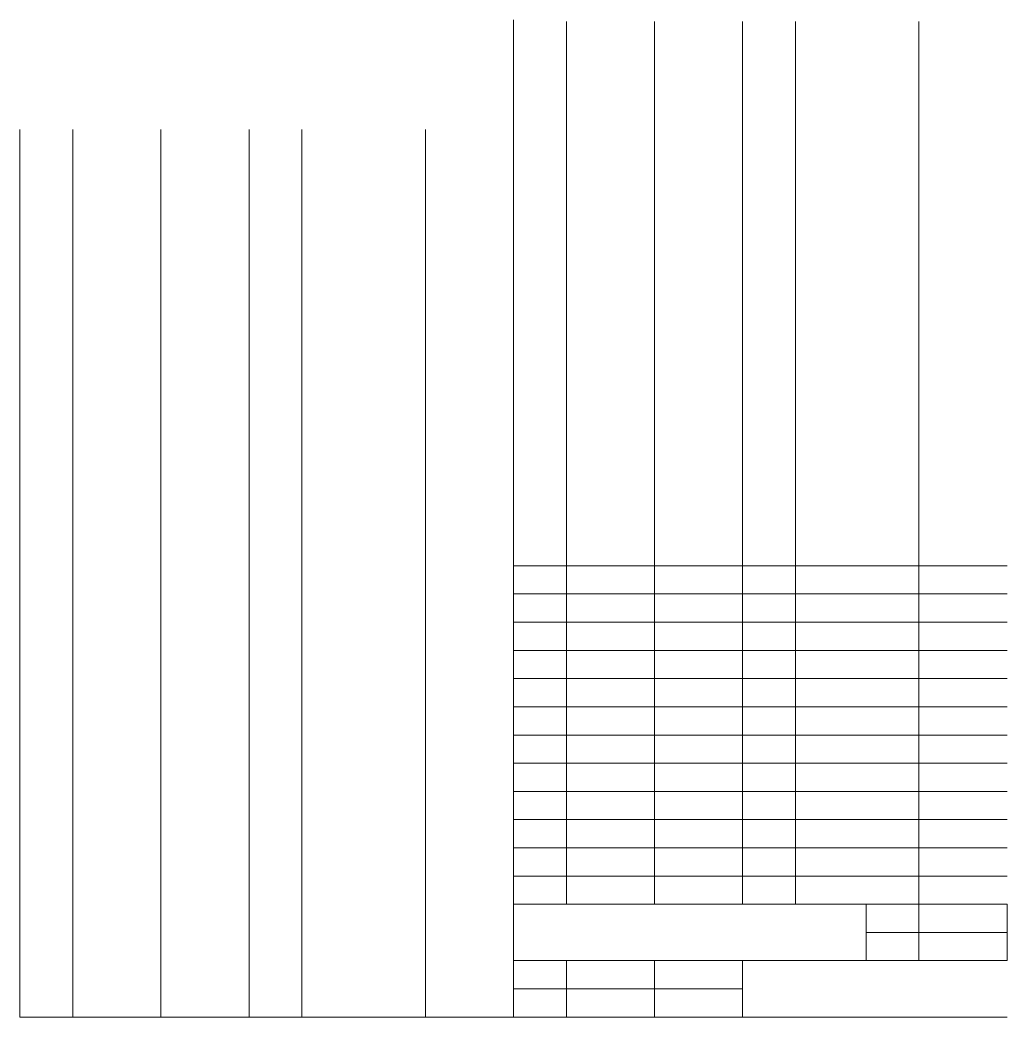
# Model space of a CAD drawing. Header units: millimetres. Extents: x 0 to 4732, y -441 to 1125.
# Drawn here: x 3810.9 to 4090.9, y -124.6 to 158.2 of the extents above; entities that cross this region are included whole.
import ezdxf

# ---------------------------------------------------------------- set-up
doc = ezdxf.new("R2010")
doc.units = ezdxf.units.MM
doc.layers.add('0粗实线', color=7, linetype='Continuous', lineweight=70)
doc.layers.add('0细实线', color=7, linetype='Continuous', lineweight=35)

msp = doc.modelspace()

# ---------------------------------------------------------------- linework, layer by layer
at = {"layer": '0粗实线', "lineweight": 0}
for p, q in [((3950.86, -124.607), (3950.86, 158.22)), ((3965.86, -92.607), (3965.86, 157.806)), ((3990.86, -92.607), (3990.86, 157.806)), ((4015.86, -92.607), (4015.86, 157.806)), ((4030.86, -92.607), (4030.86, 157.806)), ((4065.86, -92.607), (4065.86, 157.806)), ((3810.86, -124.607), (3810.86, 127.12)), ((3825.86, -124.607), (3825.86, 127.12)), ((3850.86, -124.607), (3850.86, 127.12)), ((3875.86, -124.607), (3875.86, 127.12)), ((3890.86, -124.607), (3890.86, 127.12)), ((3925.86, -124.607), (3925.86, 127.12)), ((3950.86, -124.607), (3950.86, -92.607)), ((3950.86, -92.607), (4090.86, -92.607)), ((3950.86, -92.607), (3965.86, -92.607)), ((3965.86, -92.607), (3990.86, -92.607)), ((3990.86, -92.607), (4015.86, -92.607)), ((4015.86, -92.607), (4030.86, -92.607)), ((4090.86, -92.607), (4065.86, -92.607)), ((3825.86, -124.607), (3850.86, -124.607)), ((3850.86, -124.607), (3875.86, -124.607)), ((3875.86, -124.607), (3890.86, -124.607)), ((3950.86, -124.607), (3925.86, -124.607)), ((4090.86, -124.607), (3950.86, -124.607))]:
    msp.add_line(p, q, dxfattribs=at)
at = {"layer": '0细实线', "lineweight": 0}
for p, q in [((3950.86, 3.393), (4090.86, 3.393)), ((3950.86, -4.607), (4090.86, -4.607)), ((3950.86, -12.607), (4090.86, -12.607)), ((3950.86, -20.607), (4090.86, -20.607)), ((3950.86, -28.607), (4090.86, -28.607)), ((3950.86, -36.607), (4090.86, -36.607)), ((3950.86, -44.607), (4090.86, -44.607)), ((3950.86, -52.607), (4090.86, -52.607)), ((3950.86, -60.607), (4090.86, -60.607)), ((3950.86, -68.607), (4090.86, -68.607)), ((3950.86, -76.607), (4090.86, -76.607)), ((3950.86, -92.607), (3950.86, -84.607)), ((3950.86, -84.607), (4090.86, -84.607)), ((4050.86, -108.607), (4050.86, -92.607)), ((4065.86, -108.607), (4065.86, -92.607)), ((4090.86, -92.607), (4090.86, -108.607)), ((4050.86, -100.607), (4090.86, -100.607)), ((4090.86, -108.607), (3950.86, -108.607)), ((3950.86, -108.607), (3950.86, -124.607)), ((3965.86, -124.607), (3965.86, -108.607)), ((3965.86, -108.607), (3990.86, -108.607)), ((3990.86, -108.607), (4015.86, -108.607)), ((3990.86, -108.607), (3990.86, -124.607)), ((4015.86, -108.607), (4015.86, -124.607)), ((4065.86, -108.607), (4050.86, -108.607)), ((4090.86, -108.607), (4065.86, -108.607)), ((3950.86, -116.607), (4015.86, -116.607)), ((3950.86, -124.607), (3810.86, -124.607)), ((3810.86, -124.607), (3825.86, -124.607)), ((3950.86, -124.607), (3965.86, -124.607))]:
    msp.add_line(p, q, dxfattribs=at)

doc.saveas('drawing.dxf')
